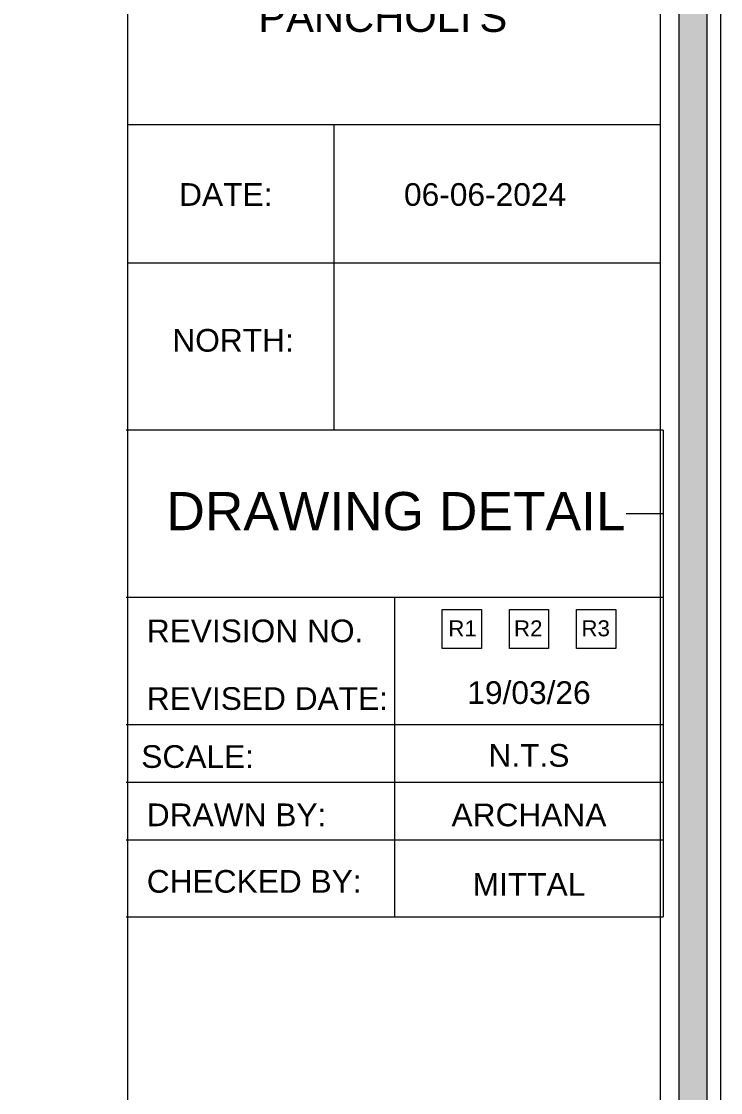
# Model space of a CAD drawing. Header units: millimetres. Extents: x 56222 to 3066687, y -650199 to -121287.
# Drawn here: x 133867.4 to 133928.2, y -184709.7 to -184616.5 of the extents above; entities that cross this region are included whole.
import ezdxf
from ezdxf.enums import TextEntityAlignment as Align

# ---------------------------------------------------------------- set-up
doc = ezdxf.new("R2010")
doc.units = ezdxf.units.MM
doc.header["$MEASUREMENT"] = 0
doc.linetypes.add('DASHEDX2', pattern=[1.5, 1, -0.5])
doc.layers.add('Dimension', color=10, linetype='DASHEDX2', lineweight=20)
doc.layers.add('NAME PLATE', color=7, linetype='Continuous', lineweight=25)
doc.styles.add('Arial', font='arial.ttf')

msp = doc.modelspace()

# ---------------------------------------------------------------- hatches: boundary and pattern name
at = {"layer": 'Dimension', "linetype": 'Continuous', "true_color": 0xd39e00}
h = msp.add_hatch(color=42, dxfattribs=at)
h.paths.add_polyline_path([(133582.29, -184525.028), (133582.29, -184767.671), (133927.014, -184767.671), (133927.014, -184525.028)])
h.paths.add_polyline_path([(133584.71, -184527.447), (133924.595, -184527.447), (133924.595, -184765.251), (133584.71, -184765.251)], flags=16)

# ---------------------------------------------------------------- linework, layer by layer
at = {"layer": 'Dimension', "color": 42, "linetype": 'Continuous', "true_color": 0xd39e00}
for p, q in [((133922.957, -184625.462), (133876.636, -184625.462)), ((133894.558, -184625.462), (133894.558, -184652.054)), ((133922.957, -184637.499), (133876.636, -184637.499)), ((133923.237, -184652.054), (133876.493, -184652.054)), ((133923.237, -184652.054), (133923.237, -184694.393)), ((133920.013, -184659.312), (133923.237, -184659.312)), ((133876.493, -184666.57), (133923.237, -184666.57)), ((133899.865, -184694.393), (133899.865, -184666.57)), ((133923.237, -184677.699), (133876.493, -184677.699)), ((133923.237, -184682.711), (133876.493, -184682.711)), ((133923.237, -184687.723), (133876.493, -184687.723)), ((133876.493, -184694.393), (133923.237, -184694.393))]:
    msp.add_line(p, q, dxfattribs=at)
for points in [[(133581.081, -184523.818), (133928.224, -184523.818), (133928.224, -184768.88), (133581.081, -184768.88)], [(133582.29, -184525.028), (133927.014, -184525.028), (133927.014, -184767.671), (133582.29, -184767.671)], [(133584.71, -184527.447), (133924.595, -184527.447), (133924.595, -184765.251), (133584.71, -184765.251)], [(133904.003, -184667.647), (133907.414, -184667.647), (133907.414, -184671.058), (133904.003, -184671.058)], [(133909.846, -184667.647), (133913.257, -184667.647), (133913.257, -184671.058), (133909.846, -184671.058)], [(133915.689, -184667.647), (133919.1, -184667.647), (133919.1, -184671.058), (133915.689, -184671.058)]]:
    msp.add_lwpolyline(points, close=True, dxfattribs=at)
at = {"layer": 'Dimension', "color": 42, "linetype": 'ByBlock', "true_color": 0xd39e00}
msp.add_lwpolyline([(133876.636, -184763.26), (133876.636, -184529.439), (133922.957, -184529.439), (133922.957, -184763.26)], close=True, dxfattribs=at)

# ---------------------------------------------------------------- texts
at = {"layer": 'NAME PLATE', "style": 'Arial'}
for s, height, p in [("PANCHOLI'S", 2.5977, (133898.825, -184617.383)), ('DATE:', 1.9745, (133885.163, -184632.521)), ('06-06-2024', 1.9745, (133907.728, -184632.521)), ('NORTH:', 1.9745, (133885.793, -184645.215)), ('DRAWING DETAIL', 3.32233, (133899.975, -184660.753)), ('REVISION NO.', 1.97448, (133887.713, -184670.505)), ('REVISED DATE: ', 1.97448, (133889.169, -184676.392)), ('SCALE:', 1.9745, (133882.713, -184681.442)), ('DRAWN BY:', 1.9745, (133886.103, -184686.516)), ('ARCHANA', 1.9745, (133911.551, -184686.524)), ('CHECKED BY:', 1.97448, (133887.637, -184692.309)), ('MITTAL', 1.9745, (133911.551, -184692.571))]:
    msp.add_text(s, height=height, dxfattribs=at).set_placement(p, align=Align.CENTER)
for s, p in [('R1', (133904.525, -184669.995)), ('R2', (133910.241, -184669.995))]:
    msp.add_text(s, height=1.3919, dxfattribs=at).set_placement(p)
at = {"layer": 'NAME PLATE', "lineweight": 0, "attachment_point": 2, "style": 'Arial'}
for s, insert, char_height, width in [('R3', (133917.352, -184668.598), 1.3919, 2.71667), ('19/03/26', (133911.551, -184673.903), 1.9745, 17.11116), ('N.T.S', (133911.551, -184679.369), 1.9745, 3.85365)]:
    msp.add_mtext(s, dxfattribs=dict(at, insert=insert, char_height=char_height, width=width))

doc.saveas('drawing.dxf')
